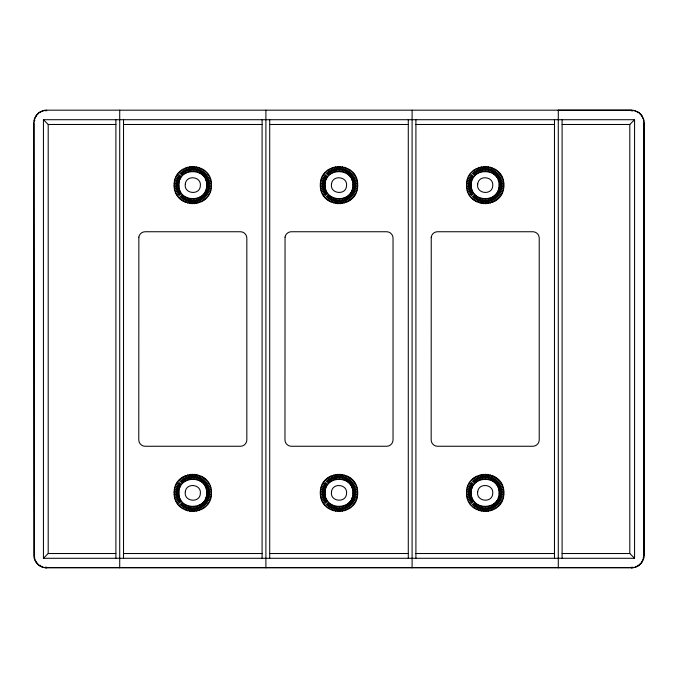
<?xml version="1.0" encoding="UTF-8"?>
<svg xmlns="http://www.w3.org/2000/svg" width="678" height="678" viewBox="0 0 678 678"><rect width="100%" height="100%" fill="white"/><g stroke="black" fill="none" stroke-linecap="round" stroke-linejoin="round"><path stroke-width="1.02" d="M174.119 185.119C173.636 160.762 211.977 160.762 211.494 185.119C211.977 209.477 173.636 209.477 174.119 185.119L178.882 185.119C178.077 166.686 208.493 167.5 206.714 185.857C206.629 203.358 178.034 202.595 178.882 185.119L174.195 183.391L178.958 183.636L174.432 181.687L179.195 182.179L174.831 180.001L179.585 180.746L175.373 178.365L180.128 179.365L176.077 176.788L180.806 178.051L176.916 175.28L181.628 176.814L177.89 173.856M174.119 492.881C173.636 468.523 211.977 468.523 211.494 492.881C211.977 517.238 173.636 517.238 174.119 492.881L178.882 492.881C178.077 511.314 208.493 510.5 206.714 492.143C206.629 474.642 178.034 475.405 178.882 492.881L174.195 494.609L178.958 494.364L174.432 496.313L179.195 495.821L174.831 497.999L179.585 497.254L175.373 499.635L180.128 498.635L176.077 501.212L180.806 499.949L176.916 502.72L181.628 501.186L177.89 504.144M320.313 185.119C319.83 160.762 358.17 160.762 357.687 185.119C358.17 209.477 319.83 209.477 320.313 185.119L325.076 185.119C324.27 166.686 354.687 167.5 352.907 185.857C352.823 203.358 324.228 202.595 325.076 185.119L320.389 183.391L325.152 183.636L320.626 181.687L325.389 182.179L321.025 180.001L325.779 180.746L321.567 178.365L326.321 179.365L322.27 176.788L326.999 178.051L323.109 175.28L327.821 176.814L324.084 173.856M320.313 492.881C319.83 468.523 358.17 468.523 357.687 492.881C358.17 517.238 319.83 517.238 320.313 492.881L325.076 492.881C324.27 511.314 354.687 510.5 352.907 492.143C352.823 474.642 324.228 475.405 325.076 492.881L320.389 494.609L325.152 494.364L320.626 496.313L325.389 495.821L321.025 497.999L325.779 497.254L321.567 499.635L326.321 498.635L322.27 501.212L326.999 499.949L323.109 502.72L327.821 501.186L324.084 504.144M466.506 185.119C466.023 160.762 504.364 160.762 503.881 185.119C504.364 209.477 466.023 209.477 466.506 185.119L471.269 185.119C470.464 166.686 500.881 167.5 499.101 185.857C499.016 203.358 470.422 202.595 471.269 185.119L466.583 183.391L471.346 183.636L466.82 181.687L471.583 182.179L467.218 180.001L471.973 180.746L467.761 178.365L472.515 179.365L468.464 176.788L473.193 178.051L469.303 175.28L474.015 176.814L470.278 173.856M466.506 492.881C466.023 468.523 504.364 468.523 503.881 492.881C504.364 517.238 466.023 517.238 466.506 492.881L471.269 492.881C470.464 511.314 500.881 510.5 499.101 492.143C499.016 474.642 470.422 475.405 471.269 492.881L466.583 494.609L471.346 494.364L466.82 496.313L471.583 495.821L467.218 497.999L471.973 497.254L467.761 499.635L472.515 498.635L468.464 501.212L473.193 499.949L469.303 502.72L474.015 501.186L470.278 504.144M642.083 116.167L643.778 120.057L644.1 122.888L644.1 555.113C644.27 561.96 638.159 567.867 631.388 567.825L46.613 567.825C39.892 567.893 33.629 561.952 33.976 555.113L33.9 122.888C33.747 116.091 39.816 110.022 46.613 110.175L631.388 110.175L634.218 110.497L638.151 112.124M45.265 567.062L45.189 567.749L46.613 567.749M632.803 110.328L635.583 110.887M632.735 110.938L631.388 110.48L558.291 110.48M34.29 120.074L34.281 121.498M178.992 172.526L182.577 175.678L180.212 171.305L183.636 174.644L181.543 170.203L184.806 173.729L182.967 169.229L186.06 172.941L184.475 168.39L187.391 172.288L186.052 167.686L188.789 171.788L187.687 167.144L190.23 171.432L191.086 166.508L191.696 171.237L192.806 166.424L193.179 171.203L194.527 166.508L194.654 171.322L196.239 166.746L196.112 171.593L197.925 167.144L197.527 172.017L199.561 167.686L198.891 172.593L201.137 168.39L200.188 173.314L204.07 170.203L201.408 174.17L205.4 171.305L202.519 175.144L206.621 172.526L203.527 176.229L207.722 173.856L204.409 177.424L208.697 175.28L205.163 178.695L209.536 176.788L205.773 180.051L210.782 180.001L206.239 181.458L211.18 181.687L206.553 182.907L211.417 183.391L206.714 184.382L211.494 185.119L206.714 185.857L211.417 186.84L206.553 187.331L211.18 188.552L206.239 188.781L210.782 190.238L205.773 190.187L209.536 193.45L205.163 191.543L208.697 194.959L204.409 192.815L207.722 196.383L203.527 194.01L206.621 197.713L202.519 195.095L205.4 198.934L201.408 196.069L204.07 200.035L200.188 196.925L201.137 201.849L198.891 197.645L199.561 202.553L197.527 198.222L197.925 203.095L196.112 198.646L196.239 203.493L194.654 198.917L194.527 203.731L193.179 199.035L192.806 203.807L191.696 199.001L191.086 203.731L190.23 198.798L187.687 203.095L188.789 198.451L186.052 202.553L187.391 197.951L184.475 201.849L186.06 197.298L182.967 201.01L184.806 196.51L181.543 200.035L183.636 195.595L180.212 198.934L182.577 194.561L178.992 197.713M178.992 480.287L182.577 483.439L180.212 479.066L183.636 482.405L181.543 477.965L184.806 481.49L182.967 476.99L186.06 480.702L184.475 476.151L187.391 480.049L186.052 475.447L188.789 479.549L187.687 474.905L190.23 479.202L191.086 474.269L191.696 478.999L192.806 474.193L193.179 478.965L194.527 474.269L194.654 479.083L196.239 474.507L196.112 479.354L197.925 474.905L197.527 479.778L199.561 475.447L198.891 480.355L201.137 476.151L200.188 481.075L204.07 477.965L201.408 481.931L205.4 479.066L202.519 482.905L206.621 480.287L203.527 483.99L207.722 481.617L204.409 485.185L208.697 483.041L205.163 486.457L209.536 484.55L205.773 487.813L210.782 487.762L206.239 489.219L211.18 489.448L206.553 490.669L211.417 491.16L206.714 492.143L211.494 492.881L206.714 493.618L211.417 494.609L206.553 495.093L211.18 496.313L206.239 496.542L210.782 497.999L205.773 497.949L209.536 501.212L205.163 499.305L208.697 502.72L204.409 500.576L207.722 504.144L203.527 501.771L206.621 505.474L202.519 502.856L205.4 506.695L201.408 503.83L204.07 507.797L200.188 504.686L201.137 509.61L198.891 505.407L199.561 510.314L197.527 505.983L197.925 510.856L196.112 506.407L196.239 511.254L194.654 506.678L194.527 511.492L193.179 506.797L192.806 511.576L191.696 506.763L191.086 511.492L190.23 506.568L187.687 510.856L188.789 506.212L186.052 510.314L187.391 505.712L184.475 509.61L186.06 505.059L182.967 508.771L184.806 504.271L181.543 507.797L183.636 503.364L180.212 506.695L182.577 502.322L178.992 505.474M325.186 172.526L328.771 175.678L326.406 171.305L329.83 174.644L327.737 170.203L331 173.729L329.161 169.229L332.254 172.941L330.669 168.39L333.584 172.288L332.245 167.686L334.983 171.788L333.881 167.144L336.424 171.432L337.28 166.508L337.89 171.237L339 166.424L339.373 171.203L340.72 166.508L340.848 171.322L342.432 166.746L342.305 171.593L344.119 167.144L343.721 172.017L345.755 167.686L345.085 172.593L347.331 168.39L346.382 173.314L350.263 170.203L347.602 174.17L351.594 171.305L348.712 175.144L352.814 172.526L349.721 176.229L353.916 173.856L350.602 177.424L354.891 175.28L351.357 178.695L355.73 176.788L351.967 180.051L356.975 180.001L352.433 181.458L357.374 181.687L352.746 182.907L357.611 183.391L352.907 184.382L357.687 185.119L352.907 185.857L357.611 186.84L352.746 187.331L357.374 188.552L352.433 188.781L356.975 190.238L351.967 190.187L355.73 193.45L351.357 191.543L354.891 194.959L350.602 192.815L353.916 196.383L349.721 194.01L352.814 197.713L348.712 195.095L351.594 198.934L347.602 196.069L350.263 200.035L346.382 196.925L347.331 201.849L345.085 197.645L345.755 202.553L343.721 198.222L344.119 203.095L342.305 198.646L342.432 203.493L340.848 198.917L340.72 203.731L339.373 199.035L339 203.807L337.89 199.001L337.28 203.731L336.424 198.798L333.881 203.095L334.983 198.451L332.245 202.553L333.584 197.951L330.669 201.849L332.254 197.298L329.161 201.01L331 196.51L327.737 200.035L329.83 195.595L326.406 198.934L328.771 194.561L325.186 197.713M325.186 480.287L328.771 483.439L326.406 479.066L329.83 482.405L327.737 477.965L331 481.49L329.161 476.99L332.254 480.702L330.669 476.151L333.584 480.049L332.245 475.447L334.983 479.549L333.881 474.905L336.424 479.202L337.28 474.269L337.89 478.999L339 474.193L339.373 478.965L340.72 474.269L340.848 479.083L342.432 474.507L342.305 479.354L344.119 474.905L343.721 479.778L345.755 475.447L345.085 480.355L347.331 476.151L346.382 481.075L350.263 477.965L347.602 481.931L351.594 479.066L348.712 482.905L352.814 480.287L349.721 483.99L353.916 481.617L350.602 485.185L354.891 483.041L351.357 486.457L355.73 484.55L351.967 487.813L356.975 487.762L352.433 489.219L357.374 489.448L352.746 490.669L357.611 491.16L352.907 492.143L357.687 492.881L352.907 493.618L357.611 494.609L352.746 495.093L357.374 496.313L352.433 496.542L356.975 497.999L351.967 497.949L355.73 501.212L351.357 499.305L354.891 502.72L350.602 500.576L353.916 504.144L349.721 501.771L352.814 505.474L348.712 502.856L351.594 506.695L347.602 503.83L350.263 507.797L346.382 504.686L347.331 509.61L345.085 505.407L345.755 510.314L343.721 505.983L344.119 510.856L342.305 506.407L342.432 511.254L340.848 506.678L340.72 511.492L339.373 506.797L339 511.576L337.89 506.763L337.28 511.492L336.424 506.568L333.881 510.856L334.983 506.212L332.245 510.314L333.584 505.712L330.669 509.61L332.254 505.059L329.161 508.771L331 504.271L327.737 507.797L329.83 503.364L326.406 506.695L328.771 502.322L325.186 505.474M471.38 172.526L474.964 175.678L472.6 171.305L476.024 174.644L473.93 170.203L477.193 173.729L475.354 169.229L478.448 172.941L476.863 168.39L479.778 172.288L478.439 167.686L481.177 171.788L480.075 167.144L482.617 171.432L483.465 166.508L484.084 171.237L485.194 166.424L485.567 171.203L486.923 166.508L487.041 171.322L488.626 166.746L488.499 171.593L490.313 167.144L489.914 172.017L491.948 167.686L491.287 172.593L493.525 168.39L492.575 173.314L496.457 170.203L493.796 174.17L497.788 171.305L494.906 175.144L499.008 172.526L495.915 176.229L500.11 173.856L496.796 177.424L501.084 175.28L497.55 178.695L501.923 176.788L498.16 180.051L503.169 180.001L498.627 181.458L503.568 181.687L498.94 182.907L503.805 183.391L499.101 184.382L503.881 185.119L499.101 185.857L503.805 186.84L498.94 187.331L503.568 188.552L498.627 188.781L503.169 190.238L498.16 190.187L501.923 193.45L497.55 191.543L501.084 194.959L496.796 192.815L500.11 196.383L495.915 194.01L499.008 197.713L494.906 195.095L497.788 198.934L493.796 196.069L496.457 200.035L492.575 196.925L493.525 201.849L491.287 197.645L491.948 202.553L489.914 198.222L490.313 203.095L488.499 198.646L488.626 203.493L487.041 198.917L486.923 203.731L485.567 199.035L485.194 203.807L484.084 199.001L483.465 203.731L482.617 198.798L480.075 203.095L481.177 198.451L478.439 202.553L479.778 197.951L476.863 201.849L478.448 197.298L475.354 201.01L477.193 196.51L473.93 200.035L476.024 195.595L472.6 198.934L474.964 194.561L471.38 197.713M471.38 480.287L474.964 483.439L472.6 479.066L476.024 482.405L473.93 477.965L477.193 481.49L475.354 476.99L478.448 480.702L476.863 476.151L479.778 480.049L478.439 475.447L481.177 479.549L480.075 474.905L482.617 479.202L483.465 474.269L484.084 478.999L485.194 474.193L485.567 478.965L486.923 474.269L487.041 479.083L488.626 474.507L488.499 479.354L490.313 474.905L489.914 479.778L491.948 475.447L491.287 480.355L493.525 476.151L492.575 481.075L496.457 477.965L493.796 481.931L497.788 479.066L494.906 482.905L499.008 480.287L495.915 483.99L500.11 481.617L496.796 485.185L501.084 483.041L497.55 486.457L501.923 484.55L498.16 487.813L503.169 487.762L498.627 489.219L503.568 489.448L498.94 490.669L503.805 491.16L499.101 492.143L503.881 492.881L499.101 493.618L503.805 494.609L498.94 495.093L503.568 496.313L498.627 496.542L503.169 497.999L498.16 497.949L501.923 501.212L497.55 499.305L501.084 502.72L496.796 500.576L500.11 504.144L495.915 501.771L499.008 505.474L494.906 502.856L497.788 506.695L493.796 503.83L496.457 507.797L492.575 504.686L493.525 509.61L491.287 505.407L491.948 510.314L489.914 505.983L490.313 510.856L488.499 506.407L488.626 511.254L487.041 506.678L486.923 511.492L485.567 506.797L485.194 511.576L484.084 506.763L483.465 511.492L482.617 506.568L480.075 510.856L481.177 506.212L478.439 510.314L479.778 505.712L476.863 509.61L478.448 505.059L475.354 508.771L477.193 504.271L473.93 507.797L476.024 503.364L472.6 506.695L474.964 502.322L471.38 505.474M189.374 203.493L190.23 198.798M189.374 511.254L190.23 506.568M335.568 203.493L336.424 198.798M335.568 511.254L336.424 506.568M481.761 203.493L482.617 198.798M481.761 511.254L482.617 506.568M43.782 567.503L634.218 567.503M634.218 110.497L632.777 110.556M34.519 120.125L34.612 118.692M643.481 557.875L643.388 559.308M643.778 557.943L641.269 562.994L638.108 565.808M42.638 566.469L42.417 567.113L41.129 566.494M635.362 111.531L635.557 110.963M34.688 118.718L35.917 116.167M200.188 173.314L202.646 169.229M346.382 173.314L348.839 169.229M200.188 481.075L202.646 476.99M492.575 173.314L495.033 169.229M346.382 481.075L348.839 476.99M492.575 481.075L495.033 476.99M39.849 565.876L40.214 565.299M637.786 112.701L638.108 112.192L639.312 112.946L641.329 114.963L639.312 112.946M38.688 565.054L36.671 563.037M36.731 115.006L38.731 113.006M38.688 112.946L36.671 114.963M639.312 565.054L641.329 563.037M43.434 558.291L48.206 553.519L48.206 124.472L43.434 119.709L43.434 558.291L634.566 558.291L634.566 119.709L43.434 119.709M634.566 558.291L629.794 553.519L629.794 124.481L634.566 119.709M177.89 196.383L181.628 193.425L176.916 194.959L180.806 192.188L176.077 193.45L180.128 190.874L175.373 191.874L179.585 189.493L174.831 190.238L179.195 188.06L174.432 188.552L178.958 186.603L174.195 186.84L178.882 185.119M324.084 196.383L327.821 193.425L323.109 194.959L326.999 192.188L322.27 193.45L326.321 190.874L321.567 191.874L325.779 189.493L321.025 190.238L325.389 188.06L320.626 188.552L325.152 186.603L320.389 186.84L325.076 185.119M470.278 196.383L474.015 193.425L469.303 194.959L473.193 192.188L468.464 193.45L472.515 190.874L467.761 191.874L471.973 189.493L467.218 190.238L471.583 188.06L466.82 188.552L471.346 186.603L466.583 186.84L471.269 185.119M641.574 116.489L642.151 116.124L643.778 120.057M36.426 561.511L35.849 561.876M40.01 112.379L41.231 111.709M636.769 566.291L638.151 565.876M205.773 180.051L210.239 178.365M351.967 180.051L356.433 178.365M498.16 180.051L502.627 178.365M205.773 487.813L210.239 486.126M351.967 487.813L356.433 486.126M498.16 487.813L502.627 486.126M34.612 559.308L34.519 557.875M42.443 110.963L45.197 110.328L45.265 110.938M34.222 557.943L34.883 557.791M643.719 121.498L643.71 120.074M34.281 556.502L33.9 122.888M46.613 110.48L43.782 110.497M631.388 567.749L632.811 567.749L632.735 567.062M558.291 110.251L631.388 110.251M644.1 122.888L644.1 555.113M48.206 124.472L115.896 124.481M123.523 124.481L262.089 124.481M269.717 124.481L408.283 124.481M415.911 124.481L554.477 124.481M562.104 124.481L629.794 124.481M48.206 553.519L115.896 553.519M123.523 553.519L262.089 553.519M269.717 553.519L408.283 553.519M415.911 553.519L554.477 553.519M562.104 553.519L629.794 553.519M643.719 556.502L644.024 122.888M34.222 120.057L34.883 120.209M643.117 557.791L643.71 557.926M471.269 492.881L466.583 491.16L471.346 491.397L466.82 489.448L471.583 489.94L467.218 487.762L471.973 488.507L467.761 486.126L472.515 487.126L468.464 484.55L473.193 485.812L469.303 483.041L474.015 484.575L470.278 481.617M325.076 492.881L320.389 491.16L325.152 491.397L320.626 489.448L325.389 489.94L321.025 487.762L325.779 488.507L321.567 486.126L326.321 487.126L322.27 484.55L326.999 485.812L323.109 483.041L327.821 484.575L324.084 481.617M178.882 492.881L174.195 491.16L178.958 491.397L174.432 489.448L179.195 489.94L174.831 487.762L179.585 488.507L175.373 486.126L180.128 487.126L176.077 484.55L180.806 485.812L176.916 483.041L181.628 484.575L177.89 481.617M498.16 190.187L502.627 191.874M351.967 190.187L356.433 191.874M205.773 190.187L210.239 191.874M498.16 497.949L502.627 499.635M351.967 497.949L356.433 499.635M205.773 497.949L210.239 499.635M636.769 111.709L637.99 112.379M40.01 565.621L41.231 566.291M642.151 561.876L641.574 561.511M35.849 116.124L36.426 116.489M38.731 564.994L39.892 565.808M639.269 113.006L642.151 116.124M37.68 564.045L35.231 560.596L34.29 557.926M39.849 112.124L40.214 112.701M492.575 196.925L495.033 201.01M346.382 196.925L348.839 201.01M492.575 504.686L495.033 508.771M200.188 196.925L202.646 201.01M346.382 504.686L348.839 508.771M200.188 504.686L202.646 508.771M636.871 566.494L635.583 567.113L635.362 566.469M42.417 110.887L42.638 111.531M481.761 166.746L482.617 171.432M481.761 474.507L482.617 479.202M335.568 166.746L336.424 171.432M335.568 474.507L336.424 479.202M189.374 166.746L190.23 171.432M189.374 474.507L190.23 479.202M631.388 110.175L631.388 110.861M631.388 567.139L631.388 567.825M562.104 119.709L562.104 558.291M558.291 110.175L558.291 567.825M554.477 119.709L554.477 558.291M415.911 119.709L415.911 558.291M412.097 110.175L412.097 567.825M408.283 119.709L408.283 558.291M269.717 119.709L269.717 558.291M265.903 110.175L265.903 567.825M262.089 119.709L262.089 558.291M123.523 119.709L123.523 558.291M119.709 110.175L119.709 567.825M115.896 119.709L115.896 558.291M46.613 110.175L46.613 110.861M46.613 567.139L46.613 567.825M185.323 491.779C183.433 501.72 200.035 503.551 200.357 493.431C201.485 484.092 186.247 482.414 185.323 491.779M331.517 184.018C329.627 193.959 346.229 195.789 346.551 185.67C347.678 176.331 332.44 174.653 331.517 184.018M331.517 491.779C329.627 501.72 346.229 503.551 346.551 493.431C347.678 484.092 332.44 482.414 331.517 491.779M477.71 184.018C475.82 193.959 492.423 195.789 492.745 185.67C493.872 176.331 478.634 174.653 477.71 184.018M477.71 491.779C475.82 501.72 492.423 503.551 492.745 493.431C493.872 484.092 478.634 482.414 477.71 491.779M185.323 184.018C183.433 193.959 200.035 195.789 200.357 185.67C201.485 176.331 186.247 174.653 185.323 184.018M138.854 237.097L138.778 439.903C138.71 443.302 141.736 446.327 145.134 446.26L240.478 446.26C243.877 446.327 246.902 443.302 246.834 439.903L246.834 238.097C246.902 234.698 243.877 231.673 240.478 231.74L145.134 231.74C142.092 231.698 139.295 234.096 138.854 237.097M285.048 237.097L284.972 439.903C284.904 443.302 287.93 446.327 291.328 446.26L386.672 446.26C390.07 446.327 393.096 443.302 393.028 439.903L393.028 238.097C393.096 234.698 390.07 231.673 386.672 231.74L291.328 231.74C288.286 231.698 285.489 234.096 285.048 237.097M431.242 237.097L431.166 439.903C431.098 443.302 434.123 446.327 437.522 446.26L532.866 446.26C536.264 446.327 539.29 443.302 539.222 439.903L539.222 238.097C539.29 234.698 536.264 231.673 532.866 231.74L437.522 231.74C434.479 231.698 431.683 234.096 431.242 237.097"/></g></svg>
